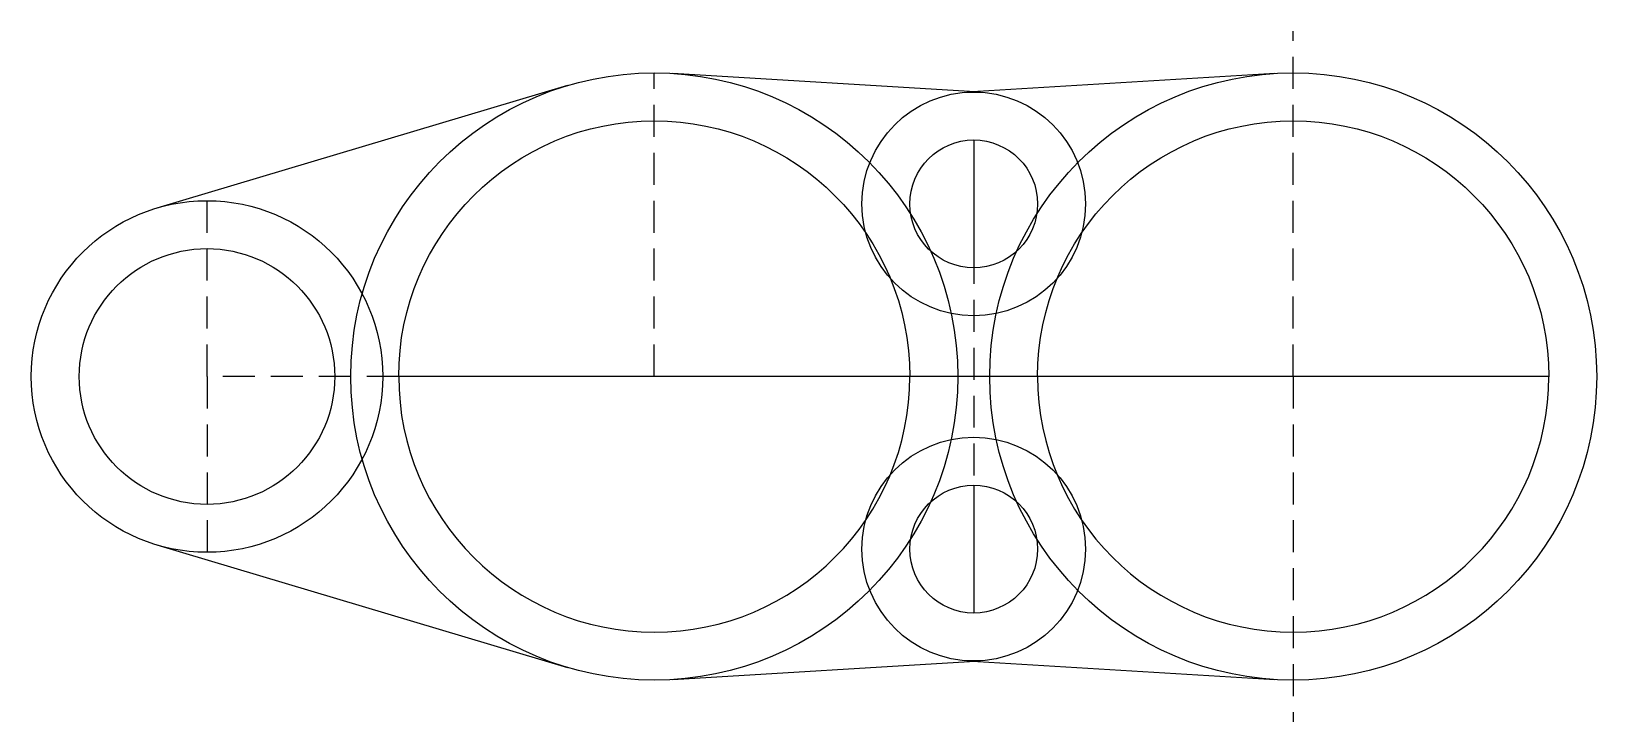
# Model space of a CAD drawing. Header units: millimetres. Extents: x -23.8 to 0.7, y -5.4 to 5.4.
import ezdxf

# ---------------------------------------------------------------- set-up
doc = ezdxf.new("R2010")
doc.units = ezdxf.units.MM
doc.linetypes.add('DASHED', pattern=[0.75, 0.5, -0.25])
doc.layers.get('0').update_dxf_attribs({"linetype": 'CONTINUOUS'})

msp = doc.modelspace()

# ---------------------------------------------------------------- linework, layer by layer
at = {"linetype": 'DASHED'}
for p, q in [((-4, 0), (-4, 5.4)), ((-14, 0), (-14, 4.75)), ((-21, 0), (-21, 3)), ((-9, 2.7), (-9, -2.7)), ((0, 0), (-21, 0)), ((-21, 0), (-21, -3)), ((-4, 0), (-14, 0)), ((-4, 0), (-4, -5.4))]:
    msp.add_line(p, q, dxfattribs=at)
for p, q in [((-8.893, 4.447), (-13.71, 4.741)), ((-4.29, 4.741), (-9.107, 4.447)), ((-15.357, 4.552), (-21.786, 2.635)), ((-9, 3.7), (-9, 1.7)), ((-9, -1.7), (-9, -3.7)), ((-21.786, -2.635), (-15.357, -4.552)), ((-13.71, -4.741), (-8.893, -4.447)), ((-9.107, -4.447), (-4.29, -4.741))]:
    msp.add_line(p, q)
for points in [[(-10, 0), (-18, 0, -1)], [(0, 0), (-8, 0, -1)]]:
    msp.add_lwpolyline(points, format="xyb", close=True)
for centre, radius in [((-14, 0), 4.75), ((-4, 0), 4.75), ((-9, 2.7), 1.75), ((-9, 2.7), 1), ((-21, 0), 2.75), ((-21, 0), 2), ((-9, -2.7), 1.75), ((-9, -2.7), 1)]:
    msp.add_circle(centre, radius)
for centre in [(-14, 0), (-4, 0)]:
    msp.add_arc(centre, 4, -180, 0)
msp.add_point((0, 0))

doc.saveas('drawing.dxf')
